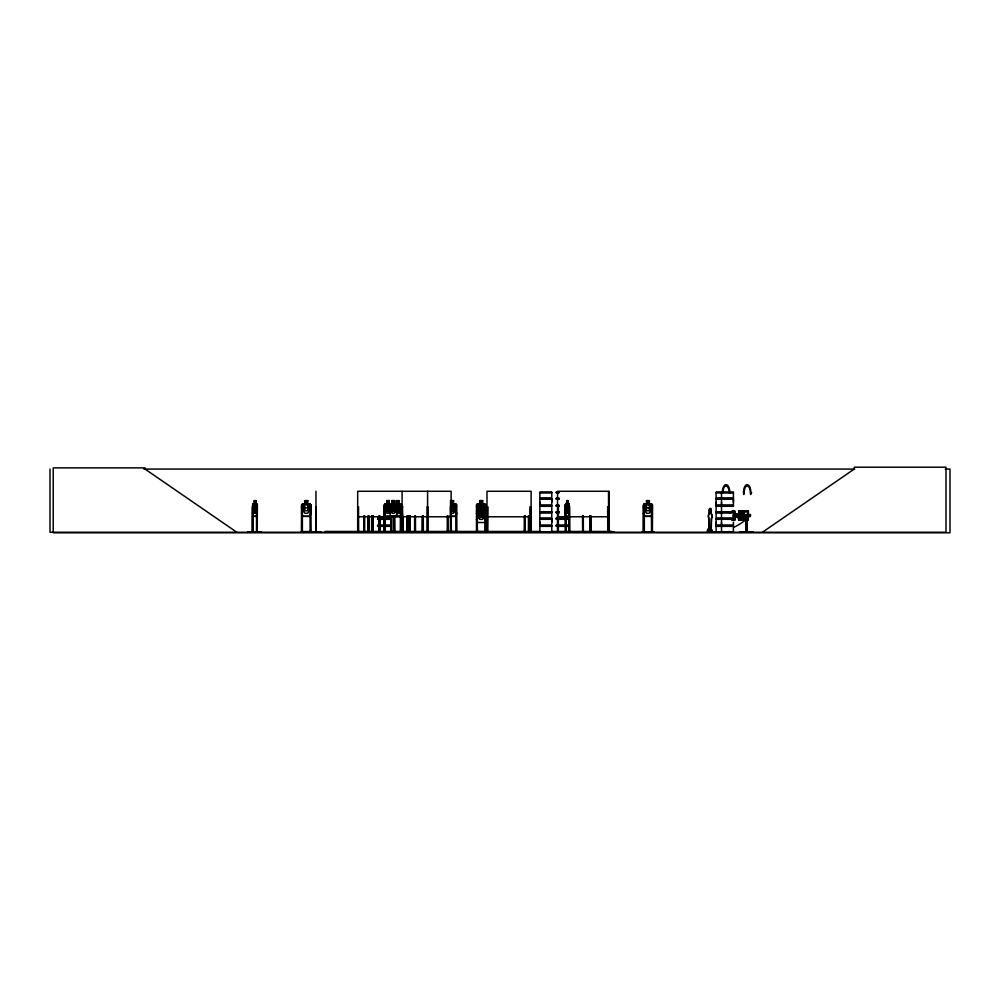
<?xml version="1.0" encoding="UTF-8"?>
<svg xmlns="http://www.w3.org/2000/svg" width="1000" height="1000" viewBox="0 0 1000 1000"><rect width="100%" height="100%" fill="white"/><g stroke="black" fill="none" stroke-linecap="round" stroke-linejoin="round"><path stroke-width="1.5" d="M539.85 525.175L539.85 519.312L551.763 519.312L551.75 525.175L539.85 525.175L539.862 522.25M539.85 505.125L539.85 499.275L551.763 499.275L551.75 505.125L539.85 505.125L539.862 502.2M551.75 522.25L551.75 519.312M551.75 502.2L551.75 499.275M733.425 522.25L733.413 525.175L716.112 525.175L716.125 522.25M716.112 505.125L716.112 499.275L733.425 499.275L733.413 505.125L716.112 505.125L716.125 502.2M721.525 522.25L721.525 525.175L721.513 519.312M721.525 502.2L721.525 505.125L721.513 499.275M733.413 502.2L733.413 499.275M311.35 531.775L320.9 531.737M604.4 531.775L613.95 531.737M711.012 530.812L711.375 518.525A3.188 1.787 -90 0 0 711.012 513.513L711.012 510.075A1.587 0.887 -90 0 0 710.113 508.488A1.587 0.887 -90 0 0 709.225 510.075L709.225 513.513A3.188 1.787 -90 0 0 708.85 518.525L709.388 530.812L709.025 518.525A3.188 1.787 -90 0 1 709.388 513.513L709.388 510.075A1.587 0.887 -90 0 1 710.288 508.488A1.587 0.887 -90 0 1 711.175 510.075L711.175 513.513A3.188 1.787 -90 0 1 711.55 518.525L711.175 530.812M708.625 529.637C710.2 528.438 707.4 529.875 710.088 529.45M709.325 528.975L710.113 529.263L709.225 529.087M708.737 529.637L708.575 528.925L709.312 529.55M709.55 529.438L708.688 528.875L708.962 529.65M709.95 529.637L709.95 528.888M568.825 516.388L568.787 503.85M256.75 516.388L257.375 513.275M561.087 532.175L573.875 531.775L556.263 532.013M569.738 531.775L569.637 506.775L568.962 506.775L568.925 532.25M709.725 529.263L709.562 529.087M709.925 529.637L709.85 528.975M747.75 510.85L747.65 520.275M748.075 520.275C748.462 504.363 750.125 514.2 740.525 511.688L740.525 510.825M748.138 520.212L738.925 520.112M730.487 532.238L731.275 531.775M520.25 532.125L533.6 531.775L520.225 532.188M528.413 532.238L528.462 515.763M364.087 531.775L364.012 531.325M372.163 532.238L372.375 515.763M248.188 531.775L261.312 531.775L248.188 532.125M396.087 516.287L396.987 513.263L397.062 504.85L396.188 503.75M396.15 516.388L397.062 513.275L397 504.85L396.125 503.75M734.525 518.7L735.013 517.137L736.562 517.137L736.6 514.1L735.013 514.212L734.525 512.638M738.462 513.95L738.938 512.375L741.65 512.375L742.812 513.95L742.812 516.875L741.65 518.438L738.938 518.438L738.462 516.875M256.537 510.75L255.763 513.263L254.3 513.263L253.512 510.75L254.25 500.613L255.812 500.613L256.537 504.9L256.5 532.25M390.8 532.175L390.712 531.325M481.012 507.562C482.762 510.138 475.538 499.237 480.513 508.475C476.1 513.125 480.05 513.725 481.238 509.2C482.488 513.95 486.138 512.875 481.812 508.488C485.988 504.012 482.413 503.45 481.112 507.663M456.625 513.263L455.588 516.287L449.812 516.287M456.737 513.275L455.662 516.388L449.762 516.388M485.775 513.263L484.725 516.287L477.512 516.287L476.575 513.263M485.875 513.275L484.8 516.388L477.438 516.388L476.475 513.275M485.875 519.375L484.8 522.5L477.438 522.5L476.475 519.375M390.037 505.213L389.275 504.913L387.95 507.762L385.9 504.888L387.463 508.475C383.95 512.238 387.188 514.175 388 509.162L389.45 512.238M484.325 532.175L489.212 531.725L484.288 532.188M489.175 531.763L477.375 531.587M580.075 532.175L593.263 531.775L588.538 532.188M584.862 531.775L580.087 531.775L584.85 532.175M408.888 532.238L408.75 531.325M409.325 531.725L409.412 515.763M739.963 532.125L752.987 531.775L739.912 532.188M565.262 532.188L565.262 504.862L566.7 503.75M565.4 504.913L565.788 503.75M361.788 532.188L419.188 532.175M361.85 531.775L396.625 531.725L361.85 532.125M644.725 532.175L641.875 531.737L653.975 531.775M644.338 532.188L644.338 506.775L643.413 506.775M301.425 531.725L301.575 504.862L302.562 503.75L304.7 503.75L304.7 500.613L307.838 500.613L307.738 503.85L309.3 504.9L309.3 510.75L307.738 513.263L304.812 513.263L303.238 510.75L303.238 504.9L304.812 503.85L304.812 500.712L307.738 500.712M476.225 532.175L476.312 531.325M396.4 512.1L397.713 509.162C398.6 514.163 401.675 512.25 398.212 508.488C401.488 504.925 398.675 502.975 397.675 507.762L396.413 505M389.525 506.3L388.5 508.488L389.562 510.763M739.025 510.712L738.5 519.012L738.55 516.875L737 516.875M734.538 520.375L735.15 517.238M712.237 531.838L712.237 530.175L707.375 530.175L708.025 532.225M709.4 532.238L709.562 530.175M710.062 530.175L709.538 531.838M728.65 532.238L728.8 531.5M729.125 532.238L729.3 531.5M450.4 512.1L452.038 509.162C453.3 513.888 457.025 512.95 452.675 508.488C456.925 504.2 453.175 503.25 451.987 507.762L450.412 505M384.137 532.25L384.263 504.862L385.125 503.75M394.125 504.913L394.875 503.85M390.312 516.388L389.475 504.862L390.337 503.75M732.987 515.037L734.663 513.05L733.325 515.712L734.663 518.288L733 516.325M644.388 503.75L643.438 504.862L643.413 532.25L643.475 504.862L644.425 503.75L646.462 503.75M476.575 504.913L477.512 503.85L484.725 503.85M476.475 510.975L477.475 509.85L479.6 509.85M392.062 503.85L390.812 504.9L390.812 510.75L392.062 513.263L394.412 513.263L395.662 510.75L395.662 504.9L394.412 503.85L394.5 500.613L391.987 500.613L391.987 503.75L389.263 503.75M742.825 520.112L744.312 518.962M742.913 520.112L744.362 519.038L744.362 511.675L742.825 510.712L744.225 511.75L744.362 519.038M762.425 532.25L854.225 469.075L854.225 467.212L946.012 467.212L946.012 532.25L50 532.25L50 469.075M479.712 509.963L478.137 511L478.137 516.85L479.712 519.362L482.638 519.362L484.2 516.85L484.2 511L482.638 509.963M720.2 532.188L733.363 532.188M143.85 469.075L854.7 469.075M945.312 469.075L950 469.075L950 532.788L53.225 532.788L53.225 467.875L145.025 467.875L145.025 469.075L236.812 532.25M539.837 492.212L551.775 492.212M556.263 492.212L559.05 492.2M716.1 492.212L733.425 492.212M556.263 492.425L559.038 492.425M729.513 492.7L730.163 492.7M539.862 492.8L551.75 492.8M556.287 492.8L559.062 492.8M716.125 492.8L733.413 492.8M556.275 498.1L559.05 498.1M539.763 498.5L551.838 498.5M556.2 498.5L559 498.5M716.025 498.5L733.5 498.5M539.763 498.862L551.838 498.862M556.2 498.862L559 498.862M716.025 498.862L733.5 498.862M556.275 499.275L559.05 499.275M450.462 500.613L453.6 500.613L453.5 503.85L455.062 504.9L455.062 510.75L453.5 513.263L450.562 513.263M566.6 500.613L568.038 500.613L568.562 504.9L567.9 513.263L566.65 513.263L565.975 510.75L566.7 500.613M254.2 500.712L255.763 500.712M386.85 500.712L389.237 500.712M392.062 500.712L394.475 500.712M398.963 500.712L396.562 500.712L396.625 503.85L396.475 500.613L399.038 500.613L398.963 503.85L400.213 504.9L400.213 510.75L398.963 513.263L396.625 513.263M453.5 500.712L450.562 500.712L450.562 503.85L455.588 503.85L456.625 504.9M479.712 500.712L482.638 500.712M566.65 500.712L567.987 500.712M646.525 500.712L649.338 500.712M451.087 501.238L452.975 501.238L452.975 502.287L451.087 502.287M254.25 503.75L253.088 503.75L252.638 504.913L252.512 532.25M255.725 503.75L257.375 504.85L257.225 532.25M307.838 503.75L309.875 503.75L310.975 504.85L310.975 513.275L309.9 516.388L302.538 516.388L301.575 513.275M385.062 503.75L386.825 503.75M396.538 503.75L394.5 503.75L394.562 500.613M398.975 503.75L400.662 503.75L401.538 504.85L401.475 532.25L401.188 506.775M453.6 503.75L455.625 503.75L456.737 504.85L456.863 532.188M479.6 503.75L477.463 503.75L476.475 504.862L476.512 532.25M482.738 503.75L484.775 503.75L485.875 504.85L485.962 532.175M567.938 503.75L568.9 503.75M649.412 503.75L651.375 503.75L652.425 504.85L652.425 532.25M256.8 503.85L253.113 503.85L252.675 513.275L253.162 516.388L256.837 516.388M302.613 503.85L309.825 503.85L310.875 504.9L311.137 532.188L309.913 531.325L309.913 532.25M385.1 503.85L400.625 503.85L401.538 504.85M565.712 503.85L568.888 503.85M644.438 503.85L651.325 503.85M257.288 504.85L256.737 503.75M384.263 504.862L385.1 516.388M389.475 504.862L389.538 513.275M565.262 504.862L565.775 516.388M569.288 504.85L569.4 532.25M651.3 503.85L652.425 504.85M556.275 505.125L559.05 505.125M539.763 505.538L551.838 505.538M556.2 505.538L559 505.538M716.025 505.538L733.5 505.538M539.763 505.9L551.838 505.9M556.2 505.9L559 505.9M716.025 505.9L733.5 505.9M556.275 506.312L559.05 506.312M733.425 506.312L716.112 506.312L716.112 511.95L733.425 511.95L716.125 511.8M479.6 506.712L482.738 506.712M256.512 506.775L257.238 506.775M301.512 506.775L302.375 506.775L302.375 532.25M310.875 506.775L310 506.775L310.1 532.25M315.95 506.775L316.288 532.25M357.675 506.775L358.537 506.775L358.638 532.25M401.388 506.775L400.5 506.775L400.425 532.25M402.1 506.775L402.825 506.775M456.625 506.775L455.763 506.775L455.863 532.25M476.413 506.775L477.275 506.775L477.375 532.25M479.712 506.825L482.638 506.825M485.775 506.775L484.913 506.775L484.812 532.25M486.812 506.775L487.725 506.775L487.65 532.25M531.125 506.775L530.212 506.775L530.3 532.25L530.388 506.775M557.55 506.775L558.413 506.775L558.312 532.25M565.337 506.775L565.75 532.25L565.763 531.325M608.525 506.775L607.65 506.775L607.762 532.25M609 506.775L609.338 532.25M651.538 532.2L651.513 506.775L652.438 506.775M301.575 507.825L310.975 507.825M643.438 507.825L652.387 507.825M482.738 509.85L484.775 509.85L485.875 510.962M477.512 509.963L484.725 509.963L485.775 511M731.95 511.075L734.638 510.975L735.15 514.1M551.75 511.8L539.862 511.8L539.85 506.312L551.763 506.312L551.763 511.95L539.837 511.962M556.287 511.8L559.062 511.8M556.263 511.962L559.038 511.962M735.15 512.075L735.15 519.375M539.837 512.2L551.775 512.263M556.263 512.2L559.05 512.25M716.1 512.2L733.425 512.2M556.263 512.475L559.038 512.463M733.425 512.463L716.1 512.463L716.125 518.138L733.425 518.138M729.513 512.737L730.163 512.737M539.862 512.837L551.75 512.837M556.287 512.837L559.062 512.837M716.125 512.837L733.413 512.837M384.325 513.275L385.037 516.388L400.688 516.388L401.475 513.275M389.237 513.263L386.912 513.263L385.662 510.75L385.662 504.9L386.912 503.85L386.825 500.613M569.288 513.275L568.913 516.388L565.675 516.388M643.438 513.275L644.4 516.388L651.4 516.388L652.387 513.275M738.5 516.975L736.963 516.975L736.963 513.837L738.55 513.95L738.925 510.712L748.125 510.925M253.113 516.287L256.8 516.287M309.825 516.287L302.613 516.287L301.675 513.263L301.675 504.913M385.1 516.287L400.625 516.287M568.888 516.287L565.712 516.287L565.4 513.263M644.438 516.287L651.325 516.287M745.763 516.325L747.188 516.325M357.675 516.775L451.138 516.775M486.987 516.775L531.125 516.775M557.55 516.775L608.513 516.775M735.062 517.238L736.6 517.238L736.513 514.1M377.65 518.138L389.575 518.138M556.275 518.138L568.188 518.138M377.575 518.55L389.663 518.55M539.763 518.55L551.838 518.55M556.2 518.55L568.275 518.55M716.025 518.55L733.5 518.55M377.575 518.913L389.663 518.913M539.763 518.913L551.838 518.913M556.2 518.913L568.275 518.913M716.025 518.913L733.5 518.913M377.65 519.312L389.575 519.312M556.275 519.312L568.188 519.312M733.425 519.312L716.112 519.312L716.112 525.175M738.938 520.013L742.913 520.013M377.65 525.175L389.575 525.175M556.275 525.175L568.188 525.175M377.575 525.575L389.663 525.575M539.763 525.575L551.838 525.575M556.2 525.575L568.275 525.575M716.025 525.575L733.5 525.575M377.575 525.938L389.663 525.938M539.763 525.938L551.838 525.938M556.2 525.938L568.275 525.938M716.025 525.938L733.5 525.938M377.65 526.35L389.575 526.35M556.275 526.35L568.188 526.35M252.188 531.325L253.075 531.325M256.438 531.325L257.312 531.325M301.413 531.325L302.475 531.325L302.475 532.25M315.863 531.325L316.388 532.25M540.5 531.462L325.275 531.462L325.275 532.25M551.388 531.462L611.987 531.462L611.987 532.25M643.312 531.325L644.425 531.325M651.413 531.325L652.525 531.325M261.288 531.725L248.225 532.25M302.475 531.587L309.913 531.587M420.95 531.737L431.938 531.775M448.237 531.587L455.662 531.587M520.25 531.775L533.6 531.775M539.862 531.838L551.75 531.838M556.287 531.838L573.875 531.775M641.862 531.775L644.8 532.25M733.413 531.838L707.15 532.212L733.425 532M739.963 531.775L752.987 531.775M449.05 532.188L453.775 532.188L448.938 532.25M593.275 532.175L588.425 531.725M391.912 504.862L391.2 505L392.8 508.475C389.275 512.238 392.512 514.175 393.338 509.162C394.225 514.163 397.312 512.25 393.837 508.488C397.125 504.913 394.3 502.975 393.288 507.762L390.875 503.75M608.65 531.763L608.513 491.287L557.55 491.287L557.475 532.25M609.175 532.238L609.012 491.287M486.362 532.188L486.425 531.462M529.138 532.188L529.163 515.763M394.425 515.763L394.65 532.188M747.312 520.25C749.963 517.463 743.125 520.812 740.525 519.312L740.525 520.175M390.487 504.9L389.237 503.85L389.263 500.613M253.05 532.175L252.987 506.775L252.275 506.775L252.237 532.25M524.938 532.188L524.788 515.763M738.55 518.962L739.038 520.013M738.462 518.962L739.013 520.112M734.55 510.975L735.1 512.125M568.812 503.75L569.338 504.9M733.3 532.125L733.425 526.35L716.112 526.35L716.112 532M394.588 532.125L394.625 515.763M476.575 519.362L477.512 522.4M643.538 513.263L644.463 516.287M368.875 531.737L368.888 515.763M525.125 532.2L525.087 515.763M722.837 531.737L723 531.5M747.475 511.788L747.475 519.212M746.838 516.062L746.838 515L746.112 516.062M746.963 516.325L746.963 532.25L747.188 516.062L745.763 516.062L745.938 532.25M746.6 515L746.787 532.25M746.425 516.325L746.562 532.25M746.35 515L746.25 532.25M745.975 516.325L746.162 532.25M745.1 514.788L745.1 516.25M740.825 510.825L740.825 511.688M740.825 519.312L740.825 520.175M737.05 513.837L737.05 516.975M734.525 514.212L734.525 517.137M732.85 519.312L732.85 520.175M732.562 519.312L732.562 520.175M731.475 531.838L718.888 531.838M721.513 492.45L721.525 498.1M721.513 506.312L721.513 511.95M721.513 512.5L721.525 518.138M721.513 526.35L721.513 532M712.025 530.175L712.025 531.5L707.588 531.5L707.588 530.175M709.762 530.175L709.85 531.5M709.325 531.5L709.325 528.713L708.312 528.713L708.312 531.5M709.125 528.713L709.125 531.5M708.5 528.713L708.5 531.5M652.387 504.85L652.225 532.25L652.212 531.325M651.612 506.775L651.737 532.25M644.237 506.775L644.125 532.25M610.138 531.462L610.138 532.25M608.413 531.325L608.413 532.25M607.562 531.325L607.55 532.25M590.812 515.763L590.9 532.25M590.638 515.763L590.638 532.25M590.5 531.325L590.525 532.25M590.2 531.325L590.175 532.25M590.062 515.763L589.975 532.25M589.9 515.763L589.812 532.25M583.538 531.325L583.538 532.25M583.288 515.763L583.375 532.25M583.15 531.325L583.175 532.25M582.7 515.763L582.7 532.25L582.537 515.763M569.263 515.763L569.225 532.25M566 514.263L566.05 532.25M558.513 531.325L558.513 532.25M557.65 531.325L557.65 532.25M531.213 531.325L531.213 532.25M531.062 532.25L531.125 491.287L486.987 491.287L486.987 532.25L487.125 531.325M530.962 506.775L530.825 532.25M530.125 531.325L530.125 532.25M528.888 531.325L528.925 532.25L528.75 515.763M524.675 515.763L524.625 532.25M524.375 515.763L524.325 532.25M487.562 506.775L487.425 532.25M486.737 531.325L486.737 532.25M485.675 531.325L485.675 532.25M485.012 531.325L485.012 532.25M484.562 531.462L484.562 532.25M477.175 531.325L477.175 532.25M456.525 531.325L456.525 532.25M455.662 531.325L455.662 532.25M452.7 531.462L452.7 532.25M451.388 531.325L451.388 532.25M451.262 532.25L451.3 506.775L450.387 506.775L450.462 532.25M451 532.25L451.138 491.287L357.675 491.287L357.675 532.25L357.575 531.325M450.85 531.462L450.85 532.25M450.662 531.325L450.688 532.25M450.3 531.325L450.3 532.25M448.137 515.763L448.237 532.25M448.038 531.325L448.038 532.25M447.275 515.763L447.275 532.25M447.175 531.325L447.175 532.25M427.863 532.25L427.875 506.775L427.15 506.775L427.1 532.25M427.638 531.325L427.638 532.25M427.587 491.287L427.575 532.25M427.388 531.325L427.388 532.25M423.263 515.975L423.35 532.25M423.1 515.975L423.188 532.25M422.987 531.325L422.962 532.25M422.65 531.325L422.65 532.25M422.512 515.975L422.425 532.25M422.35 515.975L422.262 532.25M415.45 515.763L415.513 532.25M415.188 515.763L415.25 532.25M415.05 531.325L415.05 532.25M414.913 515.763L414.85 532.25M414.65 515.763L414.588 532.25M410.2 515.763L410.262 532.25M409.938 515.763L410 532.25M409.837 531.325L409.812 532.25M409.675 515.763L409.675 532.25M408.65 515.975L408.55 532.25M407.9 515.975L407.887 532.25M407.738 515.975L407.688 532.25L407.625 531.325M407.287 531.325L407.262 532.25M407.15 515.975L407.05 532.25L406.987 515.975M402.875 531.325L402.875 532.25L402.825 515.975M402.537 506.775L402.587 532.25M402.388 512.913L402.388 532.25M402.1 491.287L402.113 532.25M401.05 531.325L401.087 532.25M400.85 531.325L400.812 532.25M400.7 506.775L400.625 532.25M394.288 531.325L394.288 532.25M393.938 515.763L393.938 532.25M393.738 515.763L393.738 532.25M393.65 531.325L393.65 532.25M392.05 500.613L392.125 503.85M391.675 515.763L391.625 532.25M391.475 515.763L391.475 532.25L391.337 531.325M390.988 515.763L391.1 532.25M390.788 515.763L390.875 532.25M389.325 503.75L389.325 500.613L386.763 500.613L386.763 503.75M384.988 531.325L384.988 532.25M384.787 532.25L384.9 506.775L384.012 506.775L383.938 532.25M384.7 506.775L384.7 532.25M384.363 531.325L384.325 532.25M379.963 531.325L379.963 532.25M379.875 515.975L379.787 532.25M379.712 515.975L379.712 532.25M379.125 515.975L379.237 532.25M378.963 515.975L379.038 532.25M378.875 531.325L378.875 532.25M373.088 515.763L373.088 532.25M372.85 531.325L372.85 532.25M372.8 515.763L372.713 532.25M372.537 515.763L372.425 532.25M371.875 531.325L371.85 532.25M371.613 515.763L371.65 532.25M371.525 531.325L371.525 532.25M368.6 515.763L368.65 532.25M368.462 515.763L368.462 532.25M368.175 515.763L368.137 532.25M364.775 531.325L364.775 532.25M364.675 515.763L364.65 532.25M364.438 531.325L364.425 532.25M363.762 515.763L363.812 532.25M363.663 531.325L363.663 532.25M358.438 531.325L358.438 532.25M327.137 531.462L327.137 532.25M315.963 491.287L315.95 532.25M301.613 531.325L301.613 532.25M256.8 506.775L256.938 532.25M256.75 531.325L256.75 532.25M255.725 500.613L255.675 503.85M252.7 515.763L252.75 532.25M746.625 518.775A1233.3 118.8 5.3 0 1 734.262 527.087M722.288 492.663A8.025 3.787 -90 0 1 726.075 484.625A8.025 3.787 -90 0 1 729.862 492.663M722.85 492.663A6.7 3.162 -90 0 1 726.012 485.95A6.7 3.162 -90 0 1 729.175 492.663M739.038 517.288L739.112 518.062L740.738 516.05L742.45 518.125L741.038 515.425L742.45 512.7L740.725 514.75L739.112 512.75L740.4 515.375L739.038 517.288M568.575 512.087L567.4 509.162L566.225 512.087L567.125 508.475L566.35 504.837L567.9 504.9L567.9 510.75L566.65 510.75L566.65 504.9L567.388 507.762L568.525 504.888L567.675 508.488L568.575 512.087M747.887 515.212C749.137 519.712 751.062 512.062 747.887 515.212M748.875 515.212C750.125 519.712 752.05 512.062 748.875 515.212M256.275 512.087L254.913 509.162L253.538 512.087L254.575 508.475L253.675 504.837L254.887 507.762L256.225 504.888L255.225 508.488L256.275 512.087M483.913 518.2L482.85 518.212L481.188 515.262C479.938 520.25 476.275 518.413 480.513 514.575C476.362 510.975 480.062 509.1 481.138 513.862C482.325 509.363 486.062 510.312 481.812 514.6L483.913 518.2M751.525 492.663L750.625 494.513L750.35 492.663A6.7 3.1 -90 0 0 747.25 485.95A6.7 3.1 -90 0 0 744.137 492.663L743.8 494.513L743.462 492.663A8.025 3.725 -90 0 1 747.188 484.625A8.025 3.725 -90 0 1 750.9 492.663L751.525 492.663M650.8 510.75L649.312 513.263L646.525 513.263L645.037 510.75L645.037 504.9L646.525 503.85L646.425 500.613L649.438 500.613L649.338 503.85L650.8 504.9L650.8 510.75M484.2 510.75L482.638 513.263L479.712 513.263L478.137 510.75L478.137 504.9L479.712 503.85L479.6 500.613L482.738 500.613L482.638 503.85L484.2 504.9L484.2 510.75M551.775 492.425L539.837 492.438L539.862 498.1L551.763 498.1L551.763 492.45M733.425 492.45L716.1 492.425L716.125 498.1L733.425 498.1L733.425 492.45M255.5 501.238L254.562 501.238L254.562 502.287L255.5 502.287L255.5 501.238M307.213 501.238L305.338 501.238L305.338 502.287L307.213 502.287L307.213 501.238M388.825 501.238L387.325 501.238L387.325 502.287L388.825 502.287L388.825 501.238M393.988 501.238L392.488 501.238L392.488 502.287L393.988 502.287L393.988 501.238M398.537 501.238L397.038 501.238L397.038 502.287L398.537 502.287L398.537 501.238M482.113 501.238L480.238 501.238L480.238 502.287L482.113 502.287L482.113 501.238M567.675 501.238L566.875 501.238L566.875 502.287L567.675 502.287L567.675 501.238M648.812 501.238L647.025 501.238L647.025 502.287L648.812 502.287L648.812 501.238M255.763 504.9L254.3 504.9L254.3 510.75L255.763 510.75L255.763 504.9M307.738 504.9L304.812 504.9L304.812 510.75L307.738 510.75L307.738 504.9M389.237 504.9L386.912 504.9L386.912 510.75L389.237 510.75L389.237 504.9M394.412 504.9L392.062 504.9L392.062 510.75L394.412 510.75L394.412 504.9M398.963 504.9L396.625 504.9L396.625 510.75L398.963 510.75L398.963 504.9M453.5 504.9L450.562 504.9L450.562 510.75L453.5 510.75L453.5 504.9M482.638 504.9L479.712 504.9L479.712 510.75L482.638 510.75L482.638 504.9M649.312 504.9L646.525 504.9L646.525 510.75L649.312 510.75L649.312 504.9M482.113 507.35L480.238 507.35L480.238 508.387L482.113 508.387L482.113 507.35M732.85 510.825L732.562 511.688L732.85 510.825M482.638 511L479.712 511L479.712 516.85L482.638 516.85L482.638 511M551.775 512.5L539.837 512.463L539.862 518.138L551.763 518.138L551.763 512.5M741.65 513.95L738.938 513.95L738.938 516.875L741.65 516.875L741.65 513.95M737.725 514.475L737.25 516.35L737.725 514.475M736.225 514.738L735.738 516.613L736.225 514.738M745.337 514.788L744.013 514.788L744.013 516.25L745.337 516.25L745.337 514.788M734.613 520.275L731.938 520.275L734.638 520.375M551.763 526.35L539.85 526.35L539.85 532L551.775 532L551.763 526.35"/></g></svg>
